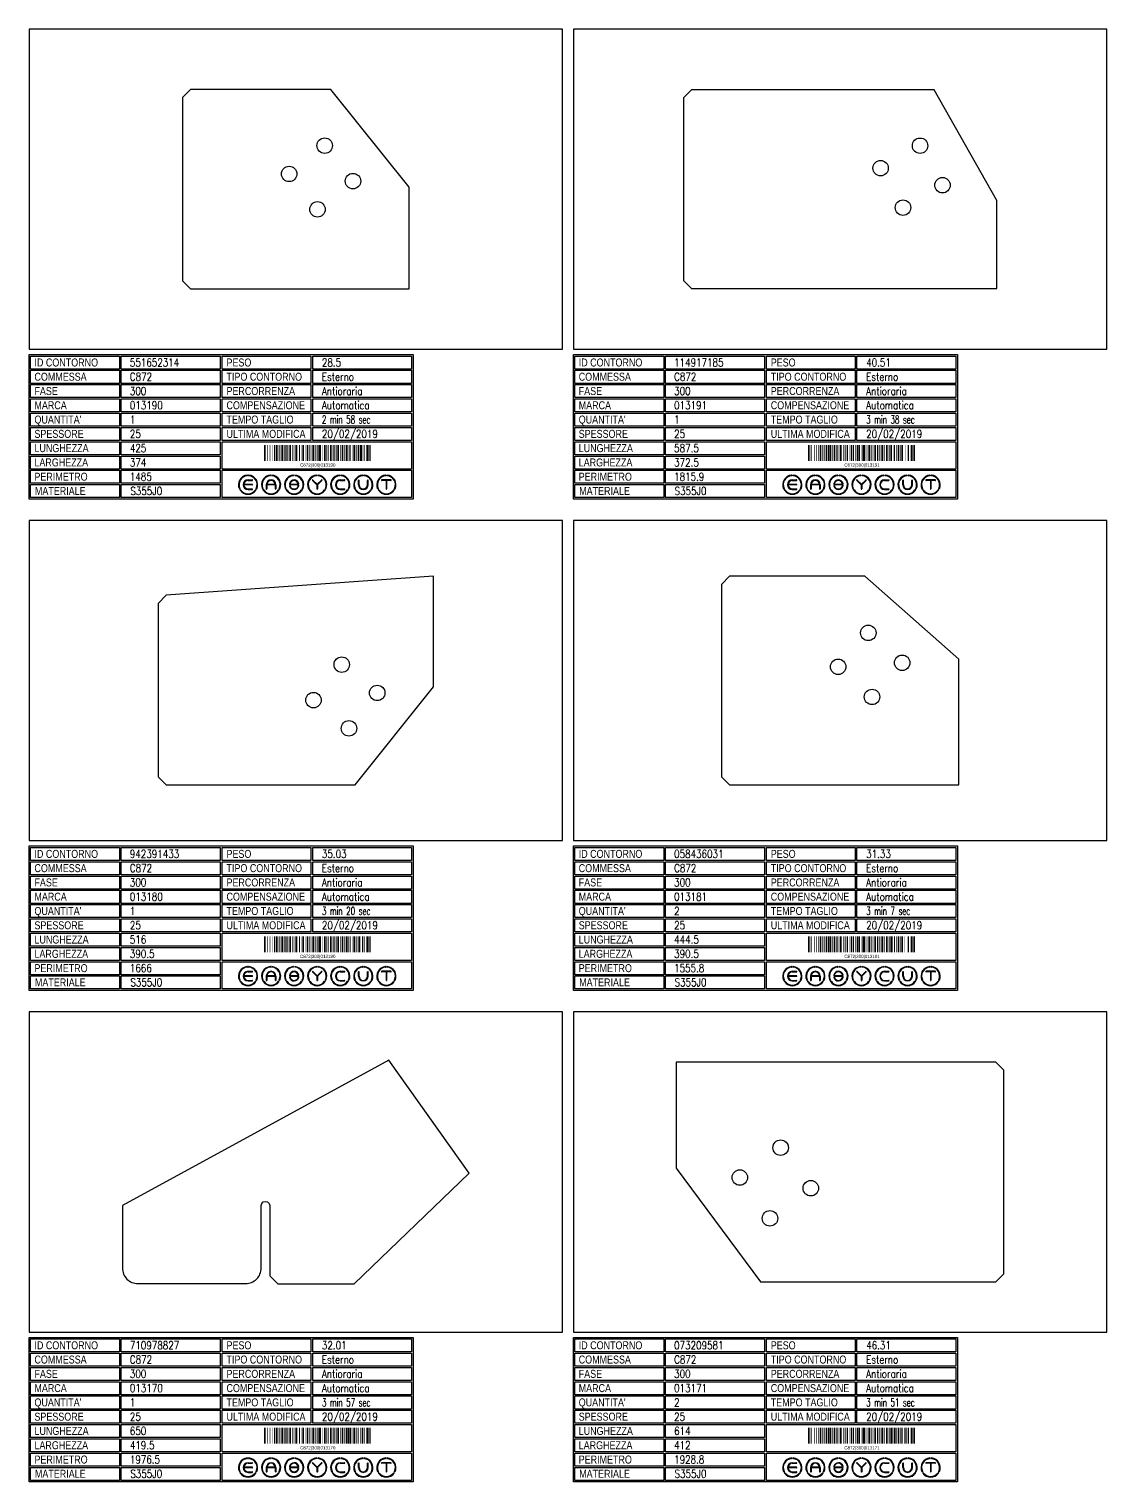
# Model space of a CAD drawing. Header units: millimetres. Extents: x 10000 to 55964, y 10000 to 31380.
# Drawn here: x 13060 to 15080, y 23131 to 25854 of the extents above; entities that cross this region are included whole.
import ezdxf
from ezdxf.enums import TextEntityAlignment as Align

# ---------------------------------------------------------------- set-up
doc = ezdxf.new("R2010")
doc.units = ezdxf.units.MM
doc.styles.add('EasyCutStyle', font='romans.shx', dxfattribs={"width": 0.8})
doc.styles.add('EasyCutStyle1', font='arial.ttf', dxfattribs={"width": 0.8})
doc.styles.get("Standard").update_dxf_attribs({"font": 'arial.ttf'})

# ---------------------------------------------------------------- blocks, each defined once
blk = doc.blocks.new('BlockShape01')
at = {"color": 253}
blk.add_lwpolyline([(0, 0), (720, 0), (720, -271), (0, -271)], close=True, dxfattribs=at)
at = {"color": 2}
for points in [[(3, -2.9), (169.3, -2.9), (169.3, -27.3), (3, -27.3)], [(3, -2.9), (169.3, -2.9), (169.3, -27.3), (3, -27.3)], [(361.9, -2.9), (528.3, -2.9), (528.3, -27.3), (361.9, -27.3)], [(3, -29.6), (169.3, -29.6), (169.3, -54), (3, -54)], [(361.9, -29.6), (528.3, -29.6), (528.3, -54), (361.9, -54)], [(3, -56.4), (169.3, -56.4), (169.3, -80.8), (3, -80.8)], [(361.9, -56.4), (528.3, -56.4), (528.3, -80.8), (361.9, -80.8)], [(3, -83.1), (169.3, -83.1), (169.3, -107.6), (3, -107.6)], [(361.9, -83.1), (528.3, -83.1), (528.3, -107.6), (361.9, -107.6)], [(3, -109.9), (169.3, -109.9), (169.3, -134.3), (3, -134.3)], [(361.9, -109.9), (528.3, -109.9), (528.3, -134.3), (361.9, -134.3)], [(3, -136.7), (169.3, -136.7), (169.3, -161.1), (3, -161.1)], [(361.9, -136.7), (528.3, -136.7), (528.3, -161.1), (361.9, -161.1)], [(3, -163.4), (169.3, -163.4), (169.3, -187.9), (3, -187.9)], [(3, -190.2), (169.3, -190.2), (169.3, -214.6), (3, -214.6)], [(3, -217), (169.3, -217), (169.3, -241.4), (3, -241.4)], [(3, -243.7), (169.3, -243.7), (169.3, -268.1), (3, -268.1)]]:
    blk.add_lwpolyline(points, close=True, dxfattribs=at)
at = {"color": 1}
for points in [[(172.7, -2.9), (358.1, -2.9), (358.1, -27.3), (172.7, -27.3)], [(531.6, -2.9), (717, -2.9), (717, -27.3), (531.6, -27.3)], [(172.7, -29.6), (358.1, -29.6), (358.1, -54), (172.7, -54)], [(531.6, -29.6), (717, -29.6), (717, -54), (531.6, -54)], [(172.7, -56.4), (358.1, -56.4), (358.1, -80.8), (172.7, -80.8)], [(531.6, -56.4), (717, -56.4), (717, -80.8), (531.6, -80.8)], [(172.7, -83.1), (358.1, -83.1), (358.1, -107.6), (172.7, -107.6)], [(531.6, -83.1), (717, -83.1), (717, -107.6), (531.6, -107.6)], [(172.7, -109.9), (358.1, -109.9), (358.1, -134.3), (172.7, -134.3)], [(531.6, -109.9), (717, -109.9), (717, -134.3), (531.6, -134.3)], [(172.7, -136.7), (358.1, -136.7), (358.1, -161.1), (172.7, -161.1)], [(531.6, -136.7), (717, -136.7), (717, -161.1), (531.6, -161.1)], [(172.7, -163.4), (358.1, -163.4), (358.1, -187.9), (172.7, -187.9)], [(172.7, -190.2), (358.1, -190.2), (358.1, -214.6), (172.7, -214.6)], [(361.9, -163.4), (717, -163.4), (717, -214.6), (361.9, -214.6)], [(172.7, -217), (358.1, -217), (358.1, -241.4), (172.7, -241.4)], [(361.9, -217), (717, -217), (717, -268.1), (361.9, -268.1)], [(172.7, -243.7), (358.1, -243.7), (358.1, -268.1), (172.7, -268.1)]]:
    blk.add_lwpolyline(points, close=True, dxfattribs=at)
at = {"color": 161, "style": 'EasyCutStyle1', "width": 0.8}
for s, p in [('ID CONTORNO', (10.1, -22.4)), ('PESO', (370, -22.4)), ('COMMESSA', (10.1, -49.1)), ('TIPO CONTORNO', (370, -49.1)), ('FASE', (10.1, -75.9)), ('PERCORRENZA', (370, -75.9)), ('MARCA', (10.1, -102.6)), ('COMPENSAZIONE', (370, -102.6)), ("QUANTITA'", (10.1, -129.4)), ('TEMPO TAGLIO', (370, -129.4)), ('SPESSORE', (10.1, -156.2)), ('ULTIMA MODIFICA', (370, -156.2)), ('LUNGHEZZA', (10.1, -182.9)), ('LARGHEZZA', (10.1, -209.7)), ('PERIMETRO', (10.1, -236.5)), ('MATERIALE', (11, -263.2))]:
    blk.add_text(s, height=15, dxfattribs=at).set_placement(p)
at = {"style": 'EasyCutStyle'}
for tag, p, width in [('IDSHAPE', (188.9, -22.4), 0.8), ('WEIGTHSHAPE', (548.8, -22.4), 0.8), ('ORDERSHAPE', (188.9, -49.1), 0.8), ('TYPESHAPE', (548.8, -49.1), 0.8), ('PHASESHAPE', (188.9, -75.9), 0.8), ('JOUSHAPE', (548.8, -75.9), 0.8), ('MKSHAPE', (188.9, -102.6), 0.8), ('COMPSHAPE', (548.8, -102.6), 0.8), ('QTASHAPE', (188.9, -129.4), 0.8), ('TIMECUTSHAPE', (548.8, -129.4), 0.65), ('TKSHAPE', (188.9, -156.2), 0.8), ('LASTMODIFYSHAPE', (548.8, -156.2), 0.8), ('LENGTHSHAPE', (188.9, -182.9), 0.8), ('HEIGHTSHAPE', (188.9, -209.7), 0.8), ('PERIMETERSHAPE', (188.9, -236.5), 0.8), ('MATSHAPE', (189.8, -263.2), 0.8)]:
    blk.add_attdef(tag, p, '', height=15, dxfattribs=dict(at, width=width))
blk = doc.blocks.new('Logo')
for color, points in [(140, [(-144.9, -7.2, -1), (-145.9, -7.6, -0.520567), (-131.2, 17.9, -1), (-131.1, 16.9, 0.520567)]), (256, [(-121.7, 0.5), (-137.5, 0.5, -0.394366), (-129.6, 7.9), (-121.7, 7.9, 1), (-121.7, 9), (-129.6, 9, 1), (-129.6, -9), (-121.7, -9, 1), (-121.7, -7.9), (-129.6, -7.9, -0.394366), (-137.5, -0.5), (-121.7, -0.5, 1)]), (140, [(-114.3, -7.2, 1), (-113.3, -7.6, 0.520567), (-128, 17.9, 0.916853), (-128.2, 16.9, 0.043377), (-128.1, 16.9, -0.520567)]), (140, [(-101.7, -7.2, -1), (-102.7, -7.6, -0.520567), (-88, 17.9, -1), (-87.9, 16.9, 0.520567)]), (140, [(-71.1, -7.2, 1), (-70.1, -7.6, 0.520567), (-84.8, 17.9, 1), (-84.9, 16.9, -0.520567)]), (140, [(-58.5, -7.2, -1), (-59.5, -7.6, -0.520567), (-44.8, 17.9, -1), (-44.7, 16.9, 0.520567)]), (256, [(-36.6, -0.5, -0.486114), (-35.5, -1.9, -0.776377), (-50.9, -2, 1), (-51.9, -2.3, 0.776377), (-34.5, -2.1, 0.486114), (-36.6, 0.5), (-49.8, 0.5, -0.486114), (-50.9, 1.9, -0.776377), (-35.5, 2, 1), (-34.5, 2.3, 0.776377), (-51.9, 2.1, 0.486114), (-49.8, -0.5)]), (140, [(-27.9, -7.2, 1), (-26.9, -7.6, 0.520567), (-41.6, 17.9, 1), (-41.7, 16.9, -0.520567)]), (140, [(-15.3, -7.2, -1), (-16.3, -7.6, -0.520567), (-1.6, 17.9, -1), (-1.5, 16.9, 0.520567)]), (256, [(0, 0.8), (-8.1, 8.8, 1), (-8.8, 8.1), (-0.5, -0.2), (-0.5, -7.9, 1), (0.5, -7.9), (0.5, -0.2), (8.8, 8.1, 1), (8.1, 8.8)]), (140, [(15.3, -7.2, 1), (16.3, -7.6, 0.520567), (1.6, 17.9, 1), (1.5, 16.9, -0.520567)]), (140, [(27.9, -7.2, -1), (26.9, -7.6, -0.520567), (41.6, 17.9, -1), (41.7, 16.9, 0.520567)]), (256, [(43.2, -9), (51.1, -9, 1), (51.1, -7.9), (43.2, -7.9, -1), (43.2, 7.9), (51.1, 7.9, 1), (51.1, 9), (43.2, 9, 1)]), (140, [(58.5, -7.2, 1), (59.5, -7.6, 0.520567), (44.8, 17.9, 1), (44.7, 16.9, -0.520567)]), (140, [(71.1, -7.2, -1), (70.1, -7.6, -0.520567), (84.8, 17.9, -1), (84.9, 16.9, 0.520567)]), (256, [(78.5, 0), (78.5, 7.9, 1), (77.4, 7.9), (77.4, 0, 1), (95.4, 0), (95.4, 7.9, 1), (94.3, 7.9), (94.3, 0, -1)]), (140, [(101.7, -7.2, 1), (102.7, -7.6, 0.520567), (88, 17.9, 1), (87.9, 16.9, -0.520567)]), (140, [(114.3, -7.2, -1), (113.3, -7.6, -0.520567), (128, 17.9, -1), (128.1, 16.9, 0.520567)]), (256, [(121.1, 9, 1), (121.1, 7.9), (129.1, 7.9), (129.1, -7.9, 1), (130.1, -7.9), (130.1, 7.9), (138.1, 7.9, 1), (138.1, 9)]), (140, [(144.9, -7.2, 1), (145.9, -7.6, 0.520567), (131.2, 17.9, 1), (131.1, 16.9, -0.520567)]), (140, [(-114.9, -10.3, 1), (-115.7, -9.7, -0.520567), (-143.5, -9.7, 1), (-144.3, -10.3, 0.520567)]), (140, [(-71.7, -10.3, 1), (-72.5, -9.7, -0.520567), (-100.3, -9.7, 1), (-101.1, -10.3, 0.520567)]), (140, [(-28.5, -10.3, 1), (-29.3, -9.7, -0.520567), (-57.1, -9.7, 1), (-57.9, -10.3, 0.520567)]), (140, [(14.7, -10.3, 1), (13.9, -9.7, -0.520567), (-13.9, -9.7, 1), (-14.7, -10.3, 0.520567)]), (140, [(57.9, -10.3, 1), (57.1, -9.7, -0.520567), (29.3, -9.7, 1), (28.5, -10.3, 0.520567)]), (140, [(101.1, -10.3, 1), (100.3, -9.7, -0.520567), (72.5, -9.7, 1), (71.7, -10.3, 0.520567)]), (140, [(144.3, -10.3, 1), (143.5, -9.7, -0.520567), (115.7, -9.7, 1), (114.9, -10.3, 0.520567)])]:
    blk.add_hatch(color=color).paths.add_polyline_path(points)
h = blk.add_hatch(color=256)
h.paths.add_polyline_path([(-78.5, -0.5), (-78.5, -7.9, 1), (-77.4, -7.9), (-77.4, 0, 1), (-95.4, 0), (-95.4, -7.9, 1), (-94.3, -7.9), (-94.3, -0.5)])
h.paths.add_polyline_path([(-94.3, 0.5, -0.933992), (-78.5, 0.5)], flags=16)
for p, q in [((-121.7, 0.5), (-137.5, 0.5)), ((-129.6, 9), (-121.7, 9)), ((-129.6, 7.9), (-121.7, 7.9)), ((-95.4, 0), (-95.4, -7.9)), ((-78.5, 0.5), (-94.3, 0.5)), ((-77.4, 0), (-77.4, -7.9)), ((-36.6, 0.5), (-49.8, 0.5)), ((-0.5, -0.2), (-8.8, 8.1)), ((0, 0.8), (-8.1, 8.8)), ((0, 0.8), (8.1, 8.8)), ((0.5, -0.2), (8.8, 8.1)), ((43.2, 9), (51.1, 9)), ((43.2, 7.9), (51.1, 7.9)), ((77.4, 0), (77.4, 7.9)), ((78.5, 0), (78.5, 7.9)), ((94.3, 0), (94.3, 7.9)), ((95.4, 0), (95.4, 7.9)), ((138.1, 9), (121.1, 9)), ((129.1, 7.9), (121.1, 7.9)), ((129.1, 7.9), (129.1, -7.9)), ((130.1, 7.9), (130.1, -7.9)), ((138.1, 7.9), (130.1, 7.9)), ((-121.7, -0.5), (-137.5, -0.5)), ((-129.6, -7.9), (-121.7, -7.9)), ((-129.6, -9), (-121.7, -9)), ((-94.3, -0.5), (-94.3, -7.9)), ((-78.5, -0.5), (-94.3, -0.5)), ((-78.5, -0.5), (-78.5, -7.9)), ((-36.6, -0.5), (-49.8, -0.5)), ((-0.5, -0.2), (-0.5, -7.9)), ((0.5, -0.2), (0.5, -7.9)), ((43.2, -7.9), (51.1, -7.9)), ((43.2, -9), (51.1, -9))]:
    blk.add_line(p, q)
at = {"color": 140}
for centre, radius, start, end in [((-129.6, 0), 18, 95, 205), ((-129.6, 0), 16.9, 95, 205), ((-131.1, 17.4), 0.54, 275, 95), ((-128.1, 17.4), 0.54, 85, 265), ((-129.6, 0), 16.9, 335, 85), ((-129.6, 0), 18, 335, 85), ((-86.4, 0), 18, 95, 205), ((-86.4, 0), 16.9, 95, 205), ((-87.9, 17.4), 0.54, 275, 95), ((-84.9, 17.4), 0.54, 85, 265), ((-86.4, 0), 16.9, 335, 85), ((-86.4, 0), 18, 335, 85), ((-43.2, 0), 18, 95, 205), ((-43.2, 0), 16.9, 95, 205), ((-44.7, 17.4), 0.54, 275, 95), ((-41.7, 17.4), 0.54, 85, 265), ((-43.2, 0), 16.9, 335, 85), ((-43.2, 0), 18, 335, 85), ((0, 0), 18, 95, 205), ((0, 0), 16.9, 95, 205), ((-1.5, 17.4), 0.54, 275, 95), ((1.5, 17.4), 0.54, 85, 265), ((0, 0), 16.9, 335, 85), ((0, 0), 18, 335, 85), ((43.2, 0), 18, 95, 205), ((43.2, 0), 16.9, 95, 205), ((41.7, 17.4), 0.54, 275, 95), ((44.7, 17.4), 0.54, 85, 265), ((43.2, 0), 16.9, 335, 85), ((43.2, 0), 18, 335, 85), ((86.4, 0), 18, 95, 205), ((86.4, 0), 16.9, 95, 205), ((84.9, 17.4), 0.54, 275, 95), ((87.9, 17.4), 0.54, 85, 265), ((86.4, 0), 16.9, 335, 85), ((86.4, 0), 18, 335, 85), ((129.6, 0), 18, 95, 205), ((129.6, 0), 16.9, 95, 205), ((128.1, 17.4), 0.54, 275, 95), ((131.1, 17.4), 0.54, 85, 265), ((129.6, 0), 16.9, 335, 85), ((129.6, 0), 18, 335, 85), ((-145.4, -7.4), 0.54, 205, 25), ((-143.9, -10), 0.54, 35, 215), ((-129.6, 0), 18, 215, 325), ((-129.6, 0), 16.9, 215, 325), ((-115.3, -10), 0.54, 325, 145), ((-113.8, -7.4), 0.54, 155, 335), ((-102.2, -7.4), 0.54, 205, 25), ((-100.7, -10), 0.54, 35, 215), ((-86.4, 0), 18, 215, 325), ((-86.4, 0), 16.9, 215, 325), ((-72.1, -10), 0.54, 325, 145), ((-70.6, -7.4), 0.54, 155, 335), ((-59, -7.4), 0.54, 205, 25), ((-57.5, -10), 0.54, 35, 215), ((-43.2, 0), 18, 215, 325), ((-43.2, 0), 16.9, 215, 325), ((-28.9, -10), 0.54, 325, 145), ((-27.4, -7.4), 0.54, 155, 335), ((-15.8, -7.4), 0.54, 205, 25), ((-14.3, -10), 0.54, 35, 215), ((0, 0), 18, 215, 325), ((0, 0), 16.9, 215, 325), ((14.3, -10), 0.54, 325, 145), ((15.8, -7.4), 0.54, 155, 335), ((27.4, -7.4), 0.54, 205, 25), ((28.9, -10), 0.54, 35, 215), ((43.2, 0), 18, 215, 325), ((43.2, 0), 16.9, 215, 325), ((57.5, -10), 0.54, 325, 145), ((59, -7.4), 0.54, 155, 335), ((70.6, -7.4), 0.54, 205, 25), ((72.1, -10), 0.54, 35, 215), ((86.4, 0), 18, 215, 325), ((86.4, 0), 16.9, 215, 325), ((100.7, -10), 0.54, 325, 145), ((102.2, -7.4), 0.54, 155, 335), ((113.8, -7.4), 0.54, 205, 25), ((115.3, -10), 0.54, 35, 215), ((129.6, 0), 18, 215, 325), ((129.6, 0), 16.9, 215, 325), ((143.9, -10), 0.54, 325, 145), ((145.4, -7.4), 0.54, 155, 335)]:
    blk.add_arc(centre, radius, start, end, dxfattribs=at)
for centre, radius, start, end in [((-129.6, 0), 9, 90, 270), ((-129.6, 0), 7.92, 90, 176.0904), ((-121.7, 8.5), 0.54, 270, 90), ((-121.7, 0), 0.54, 270, 90), ((-86.4, 0), 9, 0, 180), ((-86.4, 0), 7.92, 3.9096, 176.0904), ((-49.8, 1.6), 2.16, 166.2998, 270), ((-43.2, 0), 9, 15, 166.2998), ((-43.2, 0), 7.92, 15, 166.2998), ((-49.8, 1.6), 1.08, 166.2998, 270), ((-36.6, -1.6), 2.16, 346.2998, 90), ((-35, 2.2), 0.54, 195, 15), ((-8.5, 8.5), 0.54, 45, 225), ((8.5, 8.5), 0.54, 315, 135), ((43.2, 0), 9, 90, 270), ((43.2, 0), 7.92, 90, 270), ((51.1, 8.5), 0.54, 270, 90), ((77.9, 7.9), 0.54, 0, 180), ((86.4, 0), 9, 180, 0), ((86.4, 0), 7.92, 180, 0), ((94.9, 7.9), 0.54, 0, 180), ((121.1, 8.5), 0.54, 90, 270), ((138.1, 8.5), 0.54, 270, 90), ((-129.6, 0), 7.92, 183.9096, 270), ((-121.7, -8.5), 0.54, 270, 90), ((-94.9, -7.9), 0.54, 180, 0), ((-77.9, -7.9), 0.54, 180, 0), ((-51.4, -2.2), 0.54, 15, 195), ((-43.2, 0), 9, 195, 346.2998), ((-43.2, 0), 7.92, 195, 346.2998), ((-36.6, -1.6), 1.08, 346.2998, 90), ((0, -7.9), 0.54, 180, 0), ((51.1, -8.5), 0.54, 270, 90), ((129.6, -7.9), 0.54, 180, 0)]:
    blk.add_arc(centre, radius, start, end)
blk = doc.blocks.new('710978827_128', base_point=(365, -310.25))
at = {"linetype": 'Continuous'}
for points, const_width in [([(366, -310.25), (366, -280.25)], 2), ([(368.5, -310.25), (368.5, -280.25)], 1), ([(371.5, -310.25), (371.5, -280.25)], 1), ([(376.5, -310.25), (376.5, -280.25)], 1), ([(380.5, -310.25), (380.5, -280.25)], 1), ([(385, -310.25), (385, -280.25)], 2), ([(388.5, -310.25), (388.5, -280.25)], 3), ([(391.5, -310.25), (391.5, -280.25)], 1), ([(395, -310.25), (395, -280.25)], 2), ([(399.5, -310.25), (399.5, -280.25)], 3), ([(403, -310.25), (403, -280.25)], 2), ([(406.5, -310.25), (406.5, -280.25)], 3), ([(410, -310.25), (410, -280.25)], 2), ([(414.5, -310.25), (414.5, -280.25)], 3), ([(418.5, -310.25), (418.5, -280.25)], 1), ([(420.5, -310.25), (420.5, -280.25)], 1), ([(422.5, -310.25), (422.5, -280.25)], 1), ([(426, -310.25), (426, -280.25)], 4), ([(432, -310.25), (432, -280.25)], 2), ([(435.5, -310.25), (435.5, -280.25)], 1), ([(438.5, -310.25), (438.5, -280.25)], 3), ([(442.5, -310.25), (442.5, -280.25)], 1), ([(446.5, -310.25), (446.5, -280.25)], 3), ([(450, -310.25), (450, -280.25)], 2), ([(453.5, -310.25), (453.5, -280.25)], 1), ([(457.5, -310.25), (457.5, -280.25)], 3), ([(461, -310.25), (461, -280.25)], 2), ([(464.5, -310.25), (464.5, -280.25)], 1), ([(466.5, -310.25), (466.5, -280.25)], 1), ([(470, -310.25), (470, -280.25)], 4), ([(475.5, -310.25), (475.5, -280.25)], 1), ([(479.5, -310.25), (479.5, -280.25)], 3), ([(483, -310.25), (483, -280.25)], 2), ([(486.5, -310.25), (486.5, -280.25)], 1), ([(490.5, -310.25), (490.5, -280.25)], 3), ([(495, -310.25), (495, -280.25)], 2), ([(498, -310.25), (498, -280.25)], 2), ([(501.5, -310.25), (501.5, -280.25)], 1), ([(504.5, -310.25), (504.5, -280.25)], 3), ([(508.5, -310.25), (508.5, -280.25)], 1), ([(512.5, -310.25), (512.5, -280.25)], 3), ([(517, -310.25), (517, -280.25)], 2), ([(520.5, -310.25), (520.5, -280.25)], 3), ([(524, -310.25), (524, -280.25)], 2), ([(527.5, -310.25), (527.5, -280.25)], 3), ([(530.5, -310.25), (530.5, -280.25)], 1), ([(534.5, -310.25), (534.5, -280.25)], 3), ([(538, -310.25), (538, -280.25)], 2), ([(542, -310.25), (542, -280.25)], 2), ([(547, -310.25), (547, -280.25)], 2), ([(550, -310.25), (550, -280.25)], 2), ([(553, -310.25), (553, -280.25)], 2), ([(558.5, -310.25), (558.5, -280.25)], 3), ([(561.5, -310.25), (561.5, -280.25)], 1), ([(564, -310.25), (564, -280.25)], 2)]:
    blk.add_lwpolyline(points, dxfattribs=dict(at, const_width=const_width))
blk.add_text('C872|300|013170', height=6).set_placement((466, -320.75), align=Align.CENTER)
blk = doc.blocks.new('073209581_128', base_point=(347, -314))
at = {"linetype": 'Continuous'}
for points, const_width in [([(348, -314), (348, -284)], 2), ([(350.5, -314), (350.5, -284)], 1), ([(353.5, -314), (353.5, -284)], 1), ([(358.5, -314), (358.5, -284)], 1), ([(362.5, -314), (362.5, -284)], 1), ([(367, -314), (367, -284)], 2), ([(370.5, -314), (370.5, -284)], 3), ([(373.5, -314), (373.5, -284)], 1), ([(377, -314), (377, -284)], 2), ([(381.5, -314), (381.5, -284)], 3), ([(385, -314), (385, -284)], 2), ([(388.5, -314), (388.5, -284)], 3), ([(392, -314), (392, -284)], 2), ([(396.5, -314), (396.5, -284)], 3), ([(400.5, -314), (400.5, -284)], 1), ([(402.5, -314), (402.5, -284)], 1), ([(404.5, -314), (404.5, -284)], 1), ([(408, -314), (408, -284)], 4), ([(414, -314), (414, -284)], 2), ([(417.5, -314), (417.5, -284)], 1), ([(420.5, -314), (420.5, -284)], 3), ([(424.5, -314), (424.5, -284)], 1), ([(428.5, -314), (428.5, -284)], 3), ([(432, -314), (432, -284)], 2), ([(435.5, -314), (435.5, -284)], 1), ([(439.5, -314), (439.5, -284)], 3), ([(443, -314), (443, -284)], 2), ([(446.5, -314), (446.5, -284)], 1), ([(448.5, -314), (448.5, -284)], 1), ([(452, -314), (452, -284)], 4), ([(457.5, -314), (457.5, -284)], 1), ([(461.5, -314), (461.5, -284)], 3), ([(465, -314), (465, -284)], 2), ([(468.5, -314), (468.5, -284)], 1), ([(472.5, -314), (472.5, -284)], 3), ([(477, -314), (477, -284)], 2), ([(480, -314), (480, -284)], 2), ([(483.5, -314), (483.5, -284)], 1), ([(486.5, -314), (486.5, -284)], 3), ([(490.5, -314), (490.5, -284)], 1), ([(494.5, -314), (494.5, -284)], 3), ([(499, -314), (499, -284)], 2), ([(502.5, -314), (502.5, -284)], 3), ([(506, -314), (506, -284)], 2), ([(509.5, -314), (509.5, -284)], 3), ([(512.5, -314), (512.5, -284)], 1), ([(516.5, -314), (516.5, -284)], 3), ([(521, -314), (521, -284)], 2), ([(523.5, -314), (523.5, -284)], 1), ([(528.5, -314), (528.5, -284)], 3), ([(532, -314), (532, -284)], 2), ([(535, -314), (535, -284)], 2), ([(540.5, -314), (540.5, -284)], 3), ([(543.5, -314), (543.5, -284)], 1), ([(546, -314), (546, -284)], 2)]:
    blk.add_lwpolyline(points, dxfattribs=dict(at, const_width=const_width))
blk.add_text('C872|300|013171', height=6).set_placement((448, -324.5), align=Align.CENTER)
blk = doc.blocks.new('942391433_128', base_point=(298, -324.75))
at = {"linetype": 'Continuous'}
for points, const_width in [([(299, -324.75), (299, -294.75)], 2), ([(301.5, -324.75), (301.5, -294.75)], 1), ([(304.5, -324.75), (304.5, -294.75)], 1), ([(309.5, -324.75), (309.5, -294.75)], 1), ([(313.5, -324.75), (313.5, -294.75)], 1), ([(318, -324.75), (318, -294.75)], 2), ([(321.5, -324.75), (321.5, -294.75)], 3), ([(324.5, -324.75), (324.5, -294.75)], 1), ([(328, -324.75), (328, -294.75)], 2), ([(332.5, -324.75), (332.5, -294.75)], 3), ([(336, -324.75), (336, -294.75)], 2), ([(339.5, -324.75), (339.5, -294.75)], 3), ([(343, -324.75), (343, -294.75)], 2), ([(347.5, -324.75), (347.5, -294.75)], 3), ([(351.5, -324.75), (351.5, -294.75)], 1), ([(353.5, -324.75), (353.5, -294.75)], 1), ([(355.5, -324.75), (355.5, -294.75)], 1), ([(359, -324.75), (359, -294.75)], 4), ([(365, -324.75), (365, -294.75)], 2), ([(368.5, -324.75), (368.5, -294.75)], 1), ([(371.5, -324.75), (371.5, -294.75)], 3), ([(375.5, -324.75), (375.5, -294.75)], 1), ([(379.5, -324.75), (379.5, -294.75)], 3), ([(383, -324.75), (383, -294.75)], 2), ([(386.5, -324.75), (386.5, -294.75)], 1), ([(390.5, -324.75), (390.5, -294.75)], 3), ([(394, -324.75), (394, -294.75)], 2), ([(397.5, -324.75), (397.5, -294.75)], 1), ([(399.5, -324.75), (399.5, -294.75)], 1), ([(403, -324.75), (403, -294.75)], 4), ([(408.5, -324.75), (408.5, -294.75)], 1), ([(412.5, -324.75), (412.5, -294.75)], 3), ([(416, -324.75), (416, -294.75)], 2), ([(419.5, -324.75), (419.5, -294.75)], 1), ([(423.5, -324.75), (423.5, -294.75)], 3), ([(428, -324.75), (428, -294.75)], 2), ([(431, -324.75), (431, -294.75)], 2), ([(434.5, -324.75), (434.5, -294.75)], 1), ([(437.5, -324.75), (437.5, -294.75)], 3), ([(441.5, -324.75), (441.5, -294.75)], 1), ([(445.5, -324.75), (445.5, -294.75)], 3), ([(450, -324.75), (450, -294.75)], 2), ([(453.5, -324.75), (453.5, -294.75)], 3), ([(456.5, -324.75), (456.5, -294.75)], 1), ([(460, -324.75), (460, -294.75)], 2), ([(463.5, -324.75), (463.5, -294.75)], 1), ([(467.5, -324.75), (467.5, -294.75)], 3), ([(471, -324.75), (471, -294.75)], 2), ([(474.5, -324.75), (474.5, -294.75)], 1), ([(477.5, -324.75), (477.5, -294.75)], 3), ([(483, -324.75), (483, -294.75)], 2), ([(486, -324.75), (486, -294.75)], 2), ([(491.5, -324.75), (491.5, -294.75)], 3), ([(494.5, -324.75), (494.5, -294.75)], 1), ([(497, -324.75), (497, -294.75)], 2)]:
    blk.add_lwpolyline(points, dxfattribs=dict(at, const_width=const_width))
blk.add_text('C872|300|013180', height=6).set_placement((399, -335.25), align=Align.CENTER)
blk = doc.blocks.new('058436031_128', base_point=(262.25, -324.75))
at = {"linetype": 'Continuous'}
for points, const_width in [([(263.25, -324.75), (263.25, -294.75)], 2), ([(265.75, -324.75), (265.75, -294.75)], 1), ([(268.75, -324.75), (268.75, -294.75)], 1), ([(273.75, -324.75), (273.75, -294.75)], 1), ([(277.75, -324.75), (277.75, -294.75)], 1), ([(282.25, -324.75), (282.25, -294.75)], 2), ([(285.75, -324.75), (285.75, -294.75)], 3), ([(288.75, -324.75), (288.75, -294.75)], 1), ([(292.25, -324.75), (292.25, -294.75)], 2), ([(296.75, -324.75), (296.75, -294.75)], 3), ([(300.25, -324.75), (300.25, -294.75)], 2), ([(303.75, -324.75), (303.75, -294.75)], 3), ([(307.25, -324.75), (307.25, -294.75)], 2), ([(311.75, -324.75), (311.75, -294.75)], 3), ([(315.75, -324.75), (315.75, -294.75)], 1), ([(317.75, -324.75), (317.75, -294.75)], 1), ([(319.75, -324.75), (319.75, -294.75)], 1), ([(323.25, -324.75), (323.25, -294.75)], 4), ([(329.25, -324.75), (329.25, -294.75)], 2), ([(332.75, -324.75), (332.75, -294.75)], 1), ([(335.75, -324.75), (335.75, -294.75)], 3), ([(339.75, -324.75), (339.75, -294.75)], 1), ([(343.75, -324.75), (343.75, -294.75)], 3), ([(347.25, -324.75), (347.25, -294.75)], 2), ([(350.75, -324.75), (350.75, -294.75)], 1), ([(354.75, -324.75), (354.75, -294.75)], 3), ([(358.25, -324.75), (358.25, -294.75)], 2), ([(361.75, -324.75), (361.75, -294.75)], 1), ([(363.75, -324.75), (363.75, -294.75)], 1), ([(367.25, -324.75), (367.25, -294.75)], 4), ([(372.75, -324.75), (372.75, -294.75)], 1), ([(376.75, -324.75), (376.75, -294.75)], 3), ([(380.25, -324.75), (380.25, -294.75)], 2), ([(383.75, -324.75), (383.75, -294.75)], 1), ([(387.75, -324.75), (387.75, -294.75)], 3), ([(392.25, -324.75), (392.25, -294.75)], 2), ([(395.25, -324.75), (395.25, -294.75)], 2), ([(398.75, -324.75), (398.75, -294.75)], 1), ([(401.75, -324.75), (401.75, -294.75)], 3), ([(405.75, -324.75), (405.75, -294.75)], 1), ([(409.75, -324.75), (409.75, -294.75)], 3), ([(414.25, -324.75), (414.25, -294.75)], 2), ([(417.75, -324.75), (417.75, -294.75)], 3), ([(420.75, -324.75), (420.75, -294.75)], 1), ([(424.25, -324.75), (424.25, -294.75)], 2), ([(427.75, -324.75), (427.75, -294.75)], 1), ([(431.75, -324.75), (431.75, -294.75)], 3), ([(436.25, -324.75), (436.25, -294.75)], 2), ([(439.25, -324.75), (439.25, -294.75)], 2), ([(442.75, -324.75), (442.75, -294.75)], 1), ([(447.75, -324.75), (447.75, -294.75)], 1), ([(450.25, -324.75), (450.25, -294.75)], 2), ([(455.75, -324.75), (455.75, -294.75)], 3), ([(458.75, -324.75), (458.75, -294.75)], 1), ([(461.25, -324.75), (461.25, -294.75)], 2)]:
    blk.add_lwpolyline(points, dxfattribs=dict(at, const_width=const_width))
blk.add_text('C872|300|013181', height=6).set_placement((363.25, -335.25), align=Align.CENTER)
blk = doc.blocks.new('551652314_128', base_point=(252.5, -333))
at = {"linetype": 'Continuous'}
for points, const_width in [([(253.5, -333), (253.5, -303)], 2), ([(256, -333), (256, -303)], 1), ([(259, -333), (259, -303)], 1), ([(264, -333), (264, -303)], 1), ([(268, -333), (268, -303)], 1), ([(272.5, -333), (272.5, -303)], 2), ([(276, -333), (276, -303)], 3), ([(279, -333), (279, -303)], 1), ([(282.5, -333), (282.5, -303)], 2), ([(287, -333), (287, -303)], 3), ([(290.5, -333), (290.5, -303)], 2), ([(294, -333), (294, -303)], 3), ([(297.5, -333), (297.5, -303)], 2), ([(302, -333), (302, -303)], 3), ([(306, -333), (306, -303)], 1), ([(308, -333), (308, -303)], 1), ([(310, -333), (310, -303)], 1), ([(313.5, -333), (313.5, -303)], 4), ([(319.5, -333), (319.5, -303)], 2), ([(323, -333), (323, -303)], 1), ([(326, -333), (326, -303)], 3), ([(330, -333), (330, -303)], 1), ([(334, -333), (334, -303)], 3), ([(337.5, -333), (337.5, -303)], 2), ([(341, -333), (341, -303)], 1), ([(345, -333), (345, -303)], 3), ([(348.5, -333), (348.5, -303)], 2), ([(352, -333), (352, -303)], 1), ([(354, -333), (354, -303)], 1), ([(357.5, -333), (357.5, -303)], 4), ([(363, -333), (363, -303)], 1), ([(367, -333), (367, -303)], 3), ([(370.5, -333), (370.5, -303)], 2), ([(374, -333), (374, -303)], 1), ([(378, -333), (378, -303)], 3), ([(382.5, -333), (382.5, -303)], 2), ([(385.5, -333), (385.5, -303)], 2), ([(389, -333), (389, -303)], 1), ([(392, -333), (392, -303)], 3), ([(396, -333), (396, -303)], 1), ([(400, -333), (400, -303)], 3), ([(404.5, -333), (404.5, -303)], 2), ([(408, -333), (408, -303)], 3), ([(412, -333), (412, -303)], 1), ([(414.5, -333), (414.5, -303)], 2), ([(418, -333), (418, -303)], 1), ([(422, -333), (422, -303)], 3), ([(425.5, -333), (425.5, -303)], 2), ([(430, -333), (430, -303)], 3), ([(434.5, -333), (434.5, -303)], 4), ([(438, -333), (438, -303)], 1), ([(440.5, -333), (440.5, -303)], 2), ([(446, -333), (446, -303)], 3), ([(449, -333), (449, -303)], 1), ([(451.5, -333), (451.5, -303)], 2)]:
    blk.add_lwpolyline(points, dxfattribs=dict(at, const_width=const_width))
blk.add_text('C872|300|013190', height=6).set_placement((353.5, -343.5), align=Align.CENTER)
blk = doc.blocks.new('114917185_128', base_point=(333.75, -333.75))
at = {"linetype": 'Continuous'}
for points, const_width in [([(334.75, -333.75), (334.75, -303.75)], 2), ([(337.25, -333.75), (337.25, -303.75)], 1), ([(340.25, -333.75), (340.25, -303.75)], 1), ([(345.25, -333.75), (345.25, -303.75)], 1), ([(349.25, -333.75), (349.25, -303.75)], 1), ([(353.75, -333.75), (353.75, -303.75)], 2), ([(357.25, -333.75), (357.25, -303.75)], 3), ([(360.25, -333.75), (360.25, -303.75)], 1), ([(363.75, -333.75), (363.75, -303.75)], 2), ([(368.25, -333.75), (368.25, -303.75)], 3), ([(371.75, -333.75), (371.75, -303.75)], 2), ([(375.25, -333.75), (375.25, -303.75)], 3), ([(378.75, -333.75), (378.75, -303.75)], 2), ([(383.25, -333.75), (383.25, -303.75)], 3), ([(387.25, -333.75), (387.25, -303.75)], 1), ([(389.25, -333.75), (389.25, -303.75)], 1), ([(391.25, -333.75), (391.25, -303.75)], 1), ([(394.75, -333.75), (394.75, -303.75)], 4), ([(400.75, -333.75), (400.75, -303.75)], 2), ([(404.25, -333.75), (404.25, -303.75)], 1), ([(407.25, -333.75), (407.25, -303.75)], 3), ([(411.25, -333.75), (411.25, -303.75)], 1), ([(415.25, -333.75), (415.25, -303.75)], 3), ([(418.75, -333.75), (418.75, -303.75)], 2), ([(422.25, -333.75), (422.25, -303.75)], 1), ([(426.25, -333.75), (426.25, -303.75)], 3), ([(429.75, -333.75), (429.75, -303.75)], 2), ([(433.25, -333.75), (433.25, -303.75)], 1), ([(435.25, -333.75), (435.25, -303.75)], 1), ([(438.75, -333.75), (438.75, -303.75)], 4), ([(444.25, -333.75), (444.25, -303.75)], 1), ([(448.25, -333.75), (448.25, -303.75)], 3), ([(451.75, -333.75), (451.75, -303.75)], 2), ([(455.25, -333.75), (455.25, -303.75)], 1), ([(459.25, -333.75), (459.25, -303.75)], 3), ([(463.75, -333.75), (463.75, -303.75)], 2), ([(466.75, -333.75), (466.75, -303.75)], 2), ([(470.25, -333.75), (470.25, -303.75)], 1), ([(473.25, -333.75), (473.25, -303.75)], 3), ([(477.25, -333.75), (477.25, -303.75)], 1), ([(481.25, -333.75), (481.25, -303.75)], 3), ([(485.75, -333.75), (485.75, -303.75)], 2), ([(489.25, -333.75), (489.25, -303.75)], 3), ([(493.25, -333.75), (493.25, -303.75)], 1), ([(495.75, -333.75), (495.75, -303.75)], 2), ([(499.25, -333.75), (499.25, -303.75)], 1), ([(503.25, -333.75), (503.25, -303.75)], 3), ([(507.75, -333.75), (507.75, -303.75)], 2), ([(510.75, -333.75), (510.75, -303.75)], 2), ([(516.25, -333.75), (516.25, -303.75)], 1), ([(519.25, -333.75), (519.25, -303.75)], 1), ([(521.75, -333.75), (521.75, -303.75)], 2), ([(527.25, -333.75), (527.25, -303.75)], 3), ([(530.25, -333.75), (530.25, -303.75)], 1), ([(532.75, -333.75), (532.75, -303.75)], 2)]:
    blk.add_lwpolyline(points, dxfattribs=dict(at, const_width=const_width))
blk.add_text('C872|300|013191', height=6).set_placement((434.75, -344.25), align=Align.CENTER)

msp = doc.modelspace()

# ---------------------------------------------------------------- linework, layer by layer
for p, q in [((14060, 25854), (13060, 25854)), ((13060, 25854), (13060, 25254)), ((14060, 25254), (14060, 25854)), ((15080, 25854), (14080, 25854)), ((14080, 25854), (14080, 25254)), ((15080, 25254), (15080, 25854)), ((13060, 25254), (14060, 25254)), ((14080, 25254), (15080, 25254)), ((14060, 24933), (13060, 24933)), ((13060, 24933), (13060, 24333)), ((14060, 24333), (14060, 24933)), ((15080, 24933), (14080, 24933)), ((14080, 24933), (14080, 24333)), ((15080, 24333), (15080, 24933)), ((13060, 24333), (14060, 24333)), ((14080, 24333), (15080, 24333)), ((14060, 24012), (13060, 24012)), ((13060, 24012), (13060, 23412)), ((14060, 23412), (14060, 24012)), ((15080, 24012), (14080, 24012)), ((14080, 24012), (14080, 23412)), ((15080, 23412), (15080, 24012)), ((13060, 23412), (14060, 23412)), ((14080, 23412), (15080, 23412))]:
    msp.add_line(p, q)
at = {"color": 2}
for points in [[(13362.5, 25367), (13772.5, 25367), (13772.5, 25557.5), (13625.5, 25741), (13362.5, 25741), (13347.5, 25726), (13347.5, 25382)], [(14301.3, 25367.8), (14873.8, 25367.8), (14873.8, 25532.8), (14756.3, 25740.3), (14301.3, 25740.3), (14286.3, 25725.3), (14286.3, 25382.8)], [(13317, 24437.8), (13671, 24437.8), (13818, 24621.3), (13818, 24828.3), (13317, 24793.3), (13302, 24777.3), (13302, 24452.8)], [(14372.8, 24437.8), (14802.3, 24437.8), (14802.3, 24672.8), (14626.3, 24828.3), (14372.8, 24828.3), (14357.8, 24813.3), (14357.8, 24452.8)], [(14430.5, 23506), (14872, 23506), (14887, 23521), (14887, 23903), (14872, 23918), (14273, 23918), (14273, 23719)]]:
    msp.add_lwpolyline(points, close=True, dxfattribs=at)
msp.add_lwpolyline([(13526, 23502.3), (13669, 23502.3), (13885, 23709.8), (13734.5, 23921.8), (13235, 23648.8), (13235, 23531.8, 0.414214), (13264, 23502.8), (13466, 23502.8, 0.414214), (13495, 23531.8), (13495, 23648.8), (13496, 23652.8), (13499, 23655.8), (13503, 23656.8), (13507, 23655.8), (13510, 23652.8), (13511, 23648.8), (13511, 23517.3)], format="xyb", close=True, dxfattribs=at)
at = {"color": 4}
for centre in [(13614, 25635.5), (14729.8, 25635.3), (13547.5, 25582.5), (14655.8, 25593.3), (13667, 25569), (14771.8, 25561.3), (13600.5, 25516), (14697.8, 25519.3), (14632.8, 24722.3), (13646, 24662.8), (14576.3, 24658.8), (14696.3, 24666.3), (13712.5, 24609.8), (14639.8, 24602.3), (13593, 24596.3), (13659.5, 24543.3), (14468.5, 23757.5), (14392, 23701.5), (14525, 23681.5), (14448.5, 23625)]:
    msp.add_circle(centre, 14.5, dxfattribs=at)

# ---------------------------------------------------------------- block references
for p, values in [((13060, 25244), {'IDSHAPE': '551652314', 'ORDERSHAPE': 'C872', 'PHASESHAPE': '300', 'MKSHAPE': '013190', 'TKSHAPE': '25', 'LENGTHSHAPE': '425', 'HEIGHTSHAPE': '374', 'MATSHAPE': 'S355J0', 'LASTMODIFYSHAPE': '20/02/2019', 'PERIMETERSHAPE': '1485', 'WEIGTHSHAPE': '28.5', 'TYPESHAPE': 'Esterno', 'JOUSHAPE': 'Antioraria', 'COMPSHAPE': 'Automatica', 'TIMECUTSHAPE': '2 min 58 sec', 'QTASHAPE': '1'}), ((14080, 25244), {'IDSHAPE': '114917185', 'ORDERSHAPE': 'C872', 'PHASESHAPE': '300', 'MKSHAPE': '013191', 'TKSHAPE': '25', 'LENGTHSHAPE': '587.5', 'HEIGHTSHAPE': '372.5', 'MATSHAPE': 'S355J0', 'LASTMODIFYSHAPE': '20/02/2019', 'PERIMETERSHAPE': '1815.9', 'WEIGTHSHAPE': '40.51', 'TYPESHAPE': 'Esterno', 'JOUSHAPE': 'Antioraria', 'COMPSHAPE': 'Automatica', 'TIMECUTSHAPE': '3 min 38 sec', 'QTASHAPE': '1'}), ((13060, 24323), {'IDSHAPE': '942391433', 'ORDERSHAPE': 'C872', 'PHASESHAPE': '300', 'MKSHAPE': '013180', 'TKSHAPE': '25', 'LENGTHSHAPE': '516', 'HEIGHTSHAPE': '390.5', 'MATSHAPE': 'S355J0', 'LASTMODIFYSHAPE': '20/02/2019', 'PERIMETERSHAPE': '1666', 'WEIGTHSHAPE': '35.03', 'TYPESHAPE': 'Esterno', 'JOUSHAPE': 'Antioraria', 'COMPSHAPE': 'Automatica', 'TIMECUTSHAPE': '3 min 20 sec', 'QTASHAPE': '1'}), ((14080, 24323), {'IDSHAPE': '058436031', 'ORDERSHAPE': 'C872', 'PHASESHAPE': '300', 'MKSHAPE': '013181', 'TKSHAPE': '25', 'LENGTHSHAPE': '444.5', 'HEIGHTSHAPE': '390.5', 'MATSHAPE': 'S355J0', 'LASTMODIFYSHAPE': '20/02/2019', 'PERIMETERSHAPE': '1555.8', 'WEIGTHSHAPE': '31.33', 'TYPESHAPE': 'Esterno', 'JOUSHAPE': 'Antioraria', 'COMPSHAPE': 'Automatica', 'TIMECUTSHAPE': '3 min 7 sec', 'QTASHAPE': '2'}), ((13060, 23402), {'IDSHAPE': '710978827', 'ORDERSHAPE': 'C872', 'PHASESHAPE': '300', 'MKSHAPE': '013170', 'TKSHAPE': '25', 'LENGTHSHAPE': '650', 'HEIGHTSHAPE': '419.5', 'MATSHAPE': 'S355J0', 'LASTMODIFYSHAPE': '20/02/2019', 'PERIMETERSHAPE': '1976.5', 'WEIGTHSHAPE': '32.01', 'TYPESHAPE': 'Esterno', 'JOUSHAPE': 'Antioraria', 'COMPSHAPE': 'Automatica', 'TIMECUTSHAPE': '3 min 57 sec', 'QTASHAPE': '1'}), ((14080, 23402), {'IDSHAPE': '073209581', 'ORDERSHAPE': 'C872', 'PHASESHAPE': '300', 'MKSHAPE': '013171', 'TKSHAPE': '25', 'LENGTHSHAPE': '614', 'HEIGHTSHAPE': '412', 'MATSHAPE': 'S355J0', 'LASTMODIFYSHAPE': '20/02/2019', 'PERIMETERSHAPE': '1928.8', 'WEIGTHSHAPE': '46.31', 'TYPESHAPE': 'Esterno', 'JOUSHAPE': 'Antioraria', 'COMPSHAPE': 'Automatica', 'TIMECUTSHAPE': '3 min 51 sec', 'QTASHAPE': '2'})]:
    msp.add_blockref('BlockShape01', p).add_auto_attribs(values)
for name, p in [('551652314_128', (13500, 25044.5)), ('114917185_128', (14520, 25044.5)), ('Logo', (13600, 25000)), ('Logo', (14620, 25000)), ('942391433_128', (13500, 24123.5)), ('058436031_128', (14520, 24123.5)), ('Logo', (13600, 24079)), ('Logo', (14620, 24079)), ('710978827_128', (13500, 23202.5)), ('073209581_128', (14520, 23202.5)), ('Logo', (13600, 23158)), ('Logo', (14620, 23158))]:
    msp.add_blockref(name, p)

doc.saveas('drawing.dxf')
